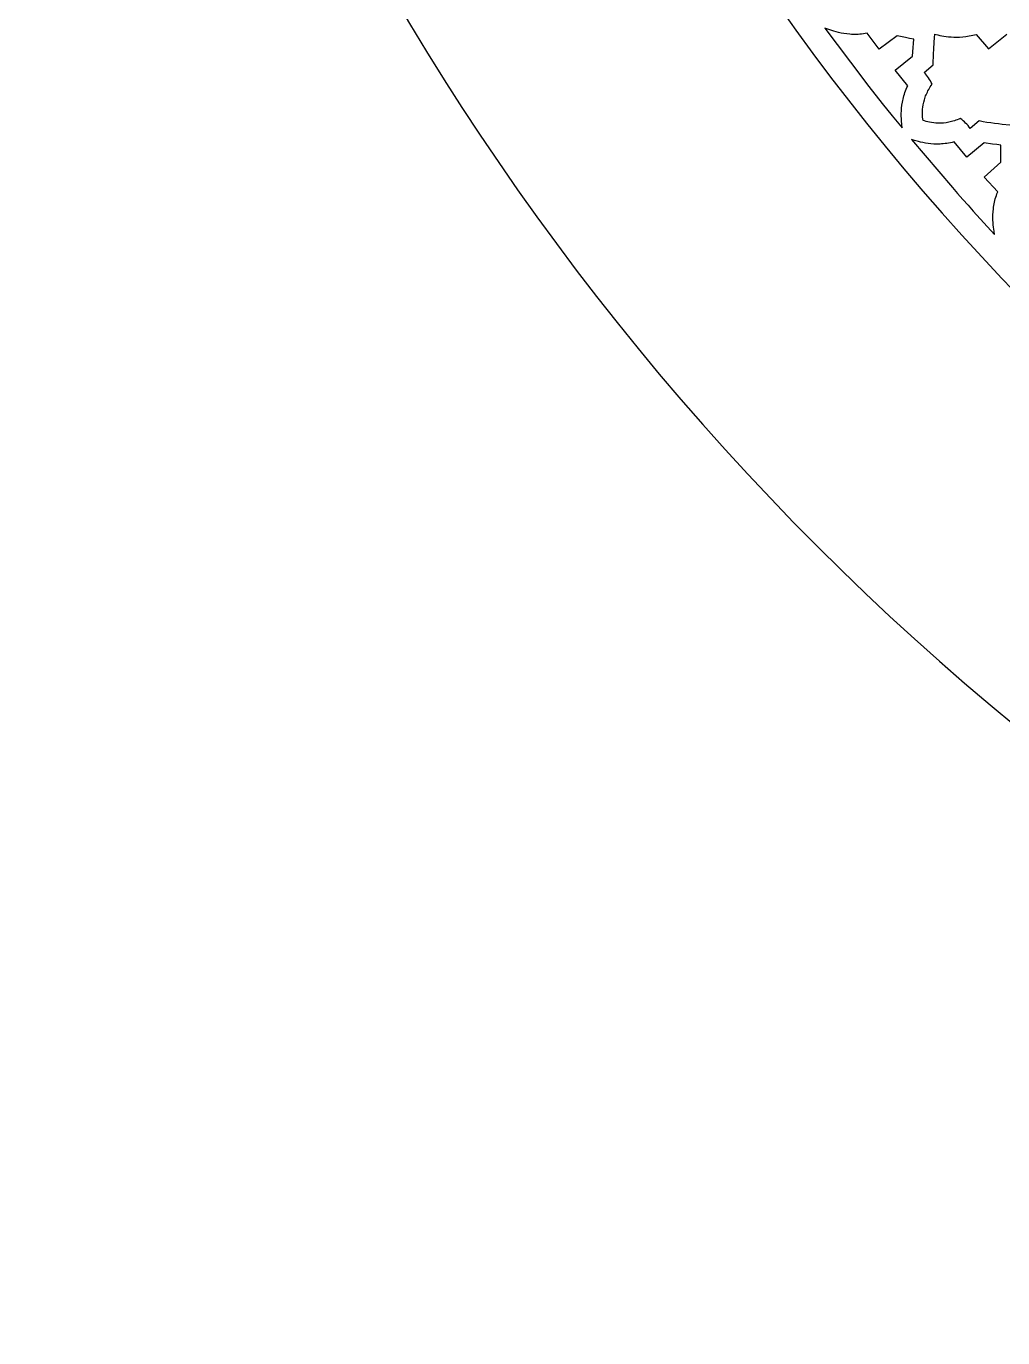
# Model space of a CAD drawing. Extents: x -550 to 550, y -550 to 550.
# Drawn here: x -550 to -351.2, y -550 to -283 of the extents above; entities that cross this region are included whole.
import ezdxf

# ---------------------------------------------------------------- set-up
doc = ezdxf.new("R2010")
doc.units = 0
doc.layers.add('LAYER_1', color=18, linetype='CONTINUOUS')
doc.layers.add('LAYER_10', color=4, linetype='CONTINUOUS')

msp = doc.modelspace()

# ---------------------------------------------------------------- linework, layer by layer
at = {"layer": 'LAYER_1'}
msp.add_lwpolyline([(0, 550, 0.414214), (-550, 0, 0.414214), (0, -550, 0.414214), (550, 0, 0.414214)], format="xyb", close=True, dxfattribs=at)
for points in [[(-371.68, -303.67), (-371.75, -303), (-371.82, -302.19), (-371.84, -301.74), (-371.85, -301.25), (-371.85, -300.74), (-371.84, -300.2), (-371.79, -299.63), (-371.72, -299.04), (-371.63, -298.42), (-371.56, -298.11), (-371.49, -297.79), (-371.41, -297.46), (-371.32, -297.13), (-371.22, -296.8), (-371.11, -296.46), (-370.98, -296.12), (-370.85, -295.77), (-370.7, -295.42), (-370.53, -295.07), (-373.11, -291.92), (-369.55, -289.05), (-369.51, -288.18), (-369.46, -287.32), (-369.4, -286.45), (-369.32, -285.59), (-370.17, -285.44), (-371.02, -285.28), (-372.71, -284.93), (-376.38, -287.66), (-378.8, -284.38), (-379.18, -284.45), (-379.56, -284.51), (-379.93, -284.55), (-380.29, -284.59), (-380.65, -284.61), (-381, -284.62), (-381.34, -284.63), (-381.67, -284.63), (-382, -284.62), (-382.32, -284.6), (-382.94, -284.54), (-383.53, -284.46), (-384.09, -284.36), (-384.62, -284.24), (-385.12, -284.11), (-385.59, -283.98), (-386.02, -283.84), (-386.79, -283.57), (-387.42, -283.34), (-379.71, -293.62), (-378.72, -294.9), (-377.73, -296.16), (-375.73, -298.67), (-373.7, -301.17)], [(-352.85, -325.35), (-352.96, -324.68), (-353.07, -323.88), (-353.13, -323.43), (-353.17, -322.95), (-353.2, -322.43), (-353.21, -321.89), (-353.21, -321.33), (-353.18, -320.73), (-353.11, -320.11), (-353.07, -319.8), (-353.02, -319.47), (-352.96, -319.14), (-352.89, -318.81), (-352.81, -318.47), (-352.72, -318.13), (-352.61, -317.78), (-352.5, -317.42), (-352.37, -317.07), (-352.23, -316.7), (-355, -313.72), (-351.61, -310.64), (-351.62, -309.77), (-351.62, -308.9), (-351.6, -308.03), (-351.57, -307.16), (-352.43, -307.06), (-353.28, -306.95), (-355, -306.71), (-358.5, -309.65), (-361.11, -306.53), (-361.49, -306.62), (-361.87, -306.7), (-362.23, -306.77), (-362.59, -306.82), (-362.95, -306.87), (-363.3, -306.9), (-363.64, -306.93), (-363.97, -306.95), (-364.3, -306.96), (-364.63, -306.96), (-365.25, -306.94), (-365.84, -306.89), (-366.41, -306.83), (-366.95, -306.74), (-367.45, -306.64), (-367.93, -306.54), (-368.37, -306.43), (-369.15, -306.21), (-369.8, -306.02), (-361.45, -315.79), (-360.4, -317.01), (-359.34, -318.21), (-358.27, -319.41), (-357.19, -320.6), (-355.02, -322.97)]]:
    msp.add_lwpolyline(points, close=True, dxfattribs=at)
msp.add_lwpolyline([(-349.74, -303.12), (-351.3, -302.96), (-352.08, -302.86), (-352.86, -302.76), (-353.64, -302.65), (-354.42, -302.53), (-355.2, -302.4), (-355.97, -302.25), (-357.8, -303.76), (-358.02, -303.48), (-358.25, -303.2), (-358.49, -302.93), (-358.75, -302.68), (-359.01, -302.43), (-359.28, -302.19), (-359.55, -301.95), (-359.84, -301.73), (-360.14, -301.87), (-360.45, -301.99), (-360.75, -302.11), (-361.04, -302.21), (-361.34, -302.3), (-361.63, -302.38), (-361.91, -302.45), (-362.2, -302.51), (-362.48, -302.57), (-362.75, -302.61), (-363.29, -302.67), (-363.81, -302.71), (-364.31, -302.71), (-364.79, -302.69), (-365.24, -302.65), (-365.68, -302.59), (-366.08, -302.51), (-366.46, -302.43), (-366.82, -302.33), (-367.14, -302.23), (-367.43, -302.12), (-367.47, -301.81), (-367.51, -301.47), (-367.53, -301.11), (-367.54, -300.72), (-367.54, -300.3), (-367.51, -299.87), (-367.46, -299.41), (-367.39, -298.94), (-367.29, -298.45), (-367.16, -297.94), (-367.08, -297.69), (-366.99, -297.43), (-366.9, -297.16), (-366.79, -296.9), (-366.68, -296.63), (-366.55, -296.37), (-366.42, -296.1), (-366.27, -295.83), (-366.11, -295.55), (-365.95, -295.28), (-365.77, -295.01), (-365.57, -294.73), (-365.74, -294.41), (-365.91, -294.1), (-366.1, -293.79), (-366.29, -293.48), (-366.5, -293.19), (-366.72, -292.9), (-366.94, -292.62), (-367.18, -292.35), (-365.34, -290.85), (-365.34, -290.06), (-365.33, -289.28), (-365.3, -288.49), (-365.26, -287.71), (-365.15, -286.15), (-365.02, -284.58), (-364.39, -284.74), (-364.02, -284.82), (-363.62, -284.9), (-363.19, -284.98), (-362.73, -285.05), (-362.23, -285.11), (-361.71, -285.15), (-361.16, -285.18), (-360.58, -285.19), (-359.98, -285.17), (-359.35, -285.13), (-358.69, -285.05), (-358.35, -285), (-358.01, -284.94), (-357.66, -284.88), (-357.31, -284.8), (-356.95, -284.71), (-356.58, -284.61), (-354.13, -287.54), (-350.36, -284.55)], dxfattribs=at)
at = {"layer": 'LAYER_10'}
for points in [[(-485, 0, 0.414214), (0, -485, 0.414214), (485, 0, 0.414214), (0, 485, 0.414214)], [(355, 0, 0.414214), (0, 355, 0.414214), (-355, 0, 0.414214), (0, -355, 0.414214)]]:
    msp.add_lwpolyline(points, format="xyb", close=True, dxfattribs=at)

doc.saveas('drawing.dxf')
